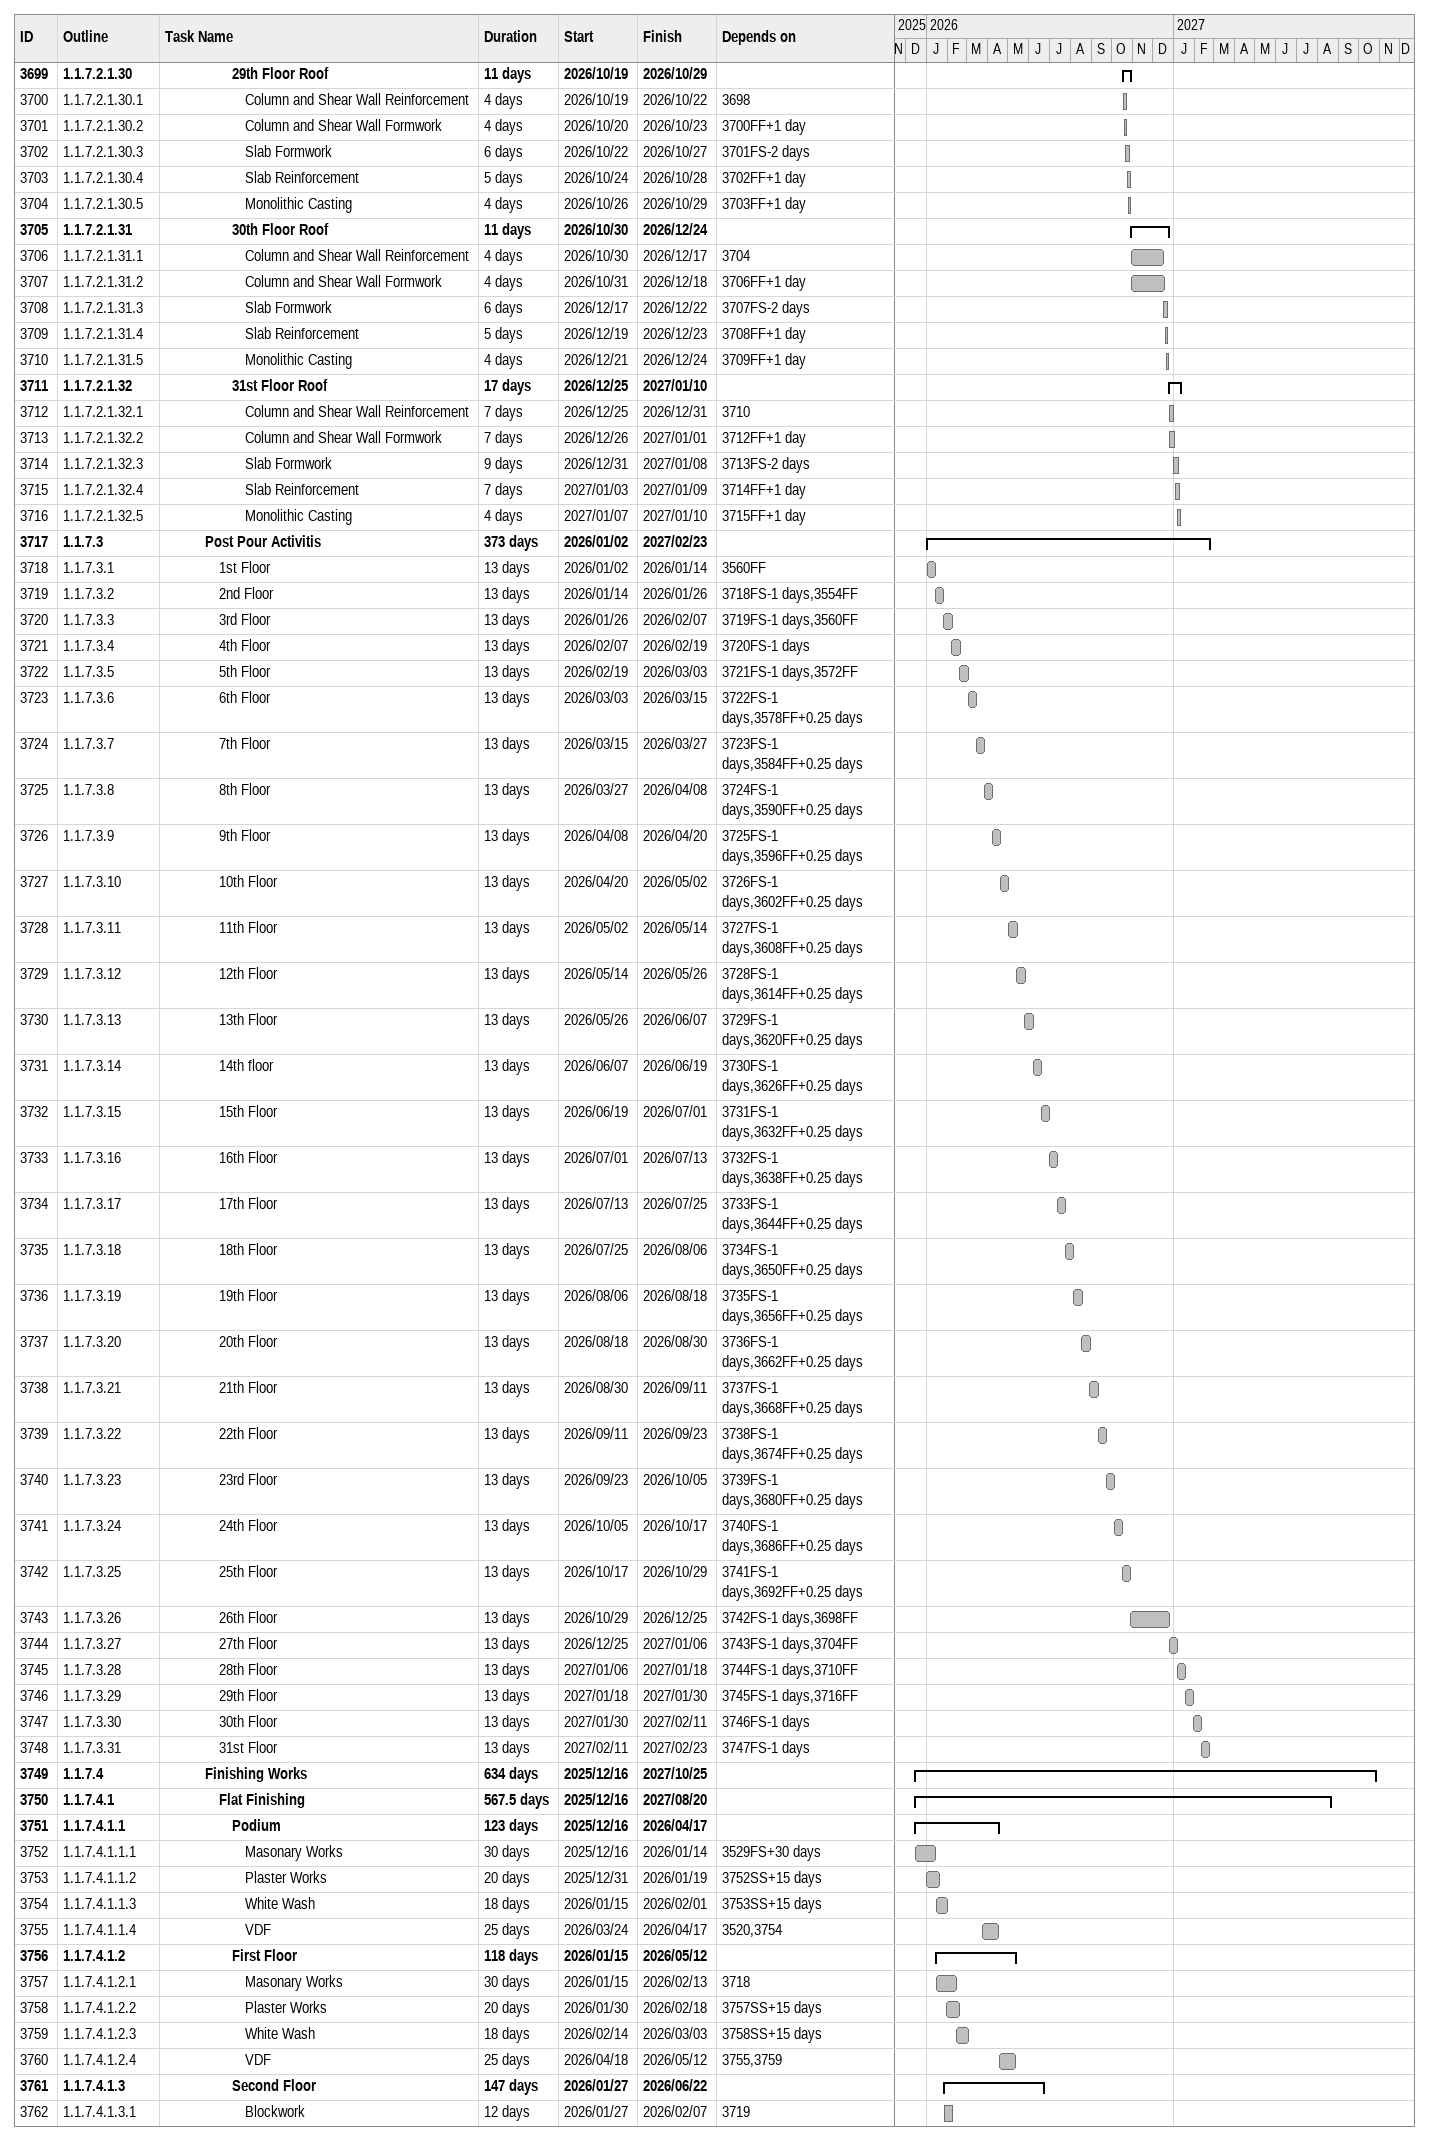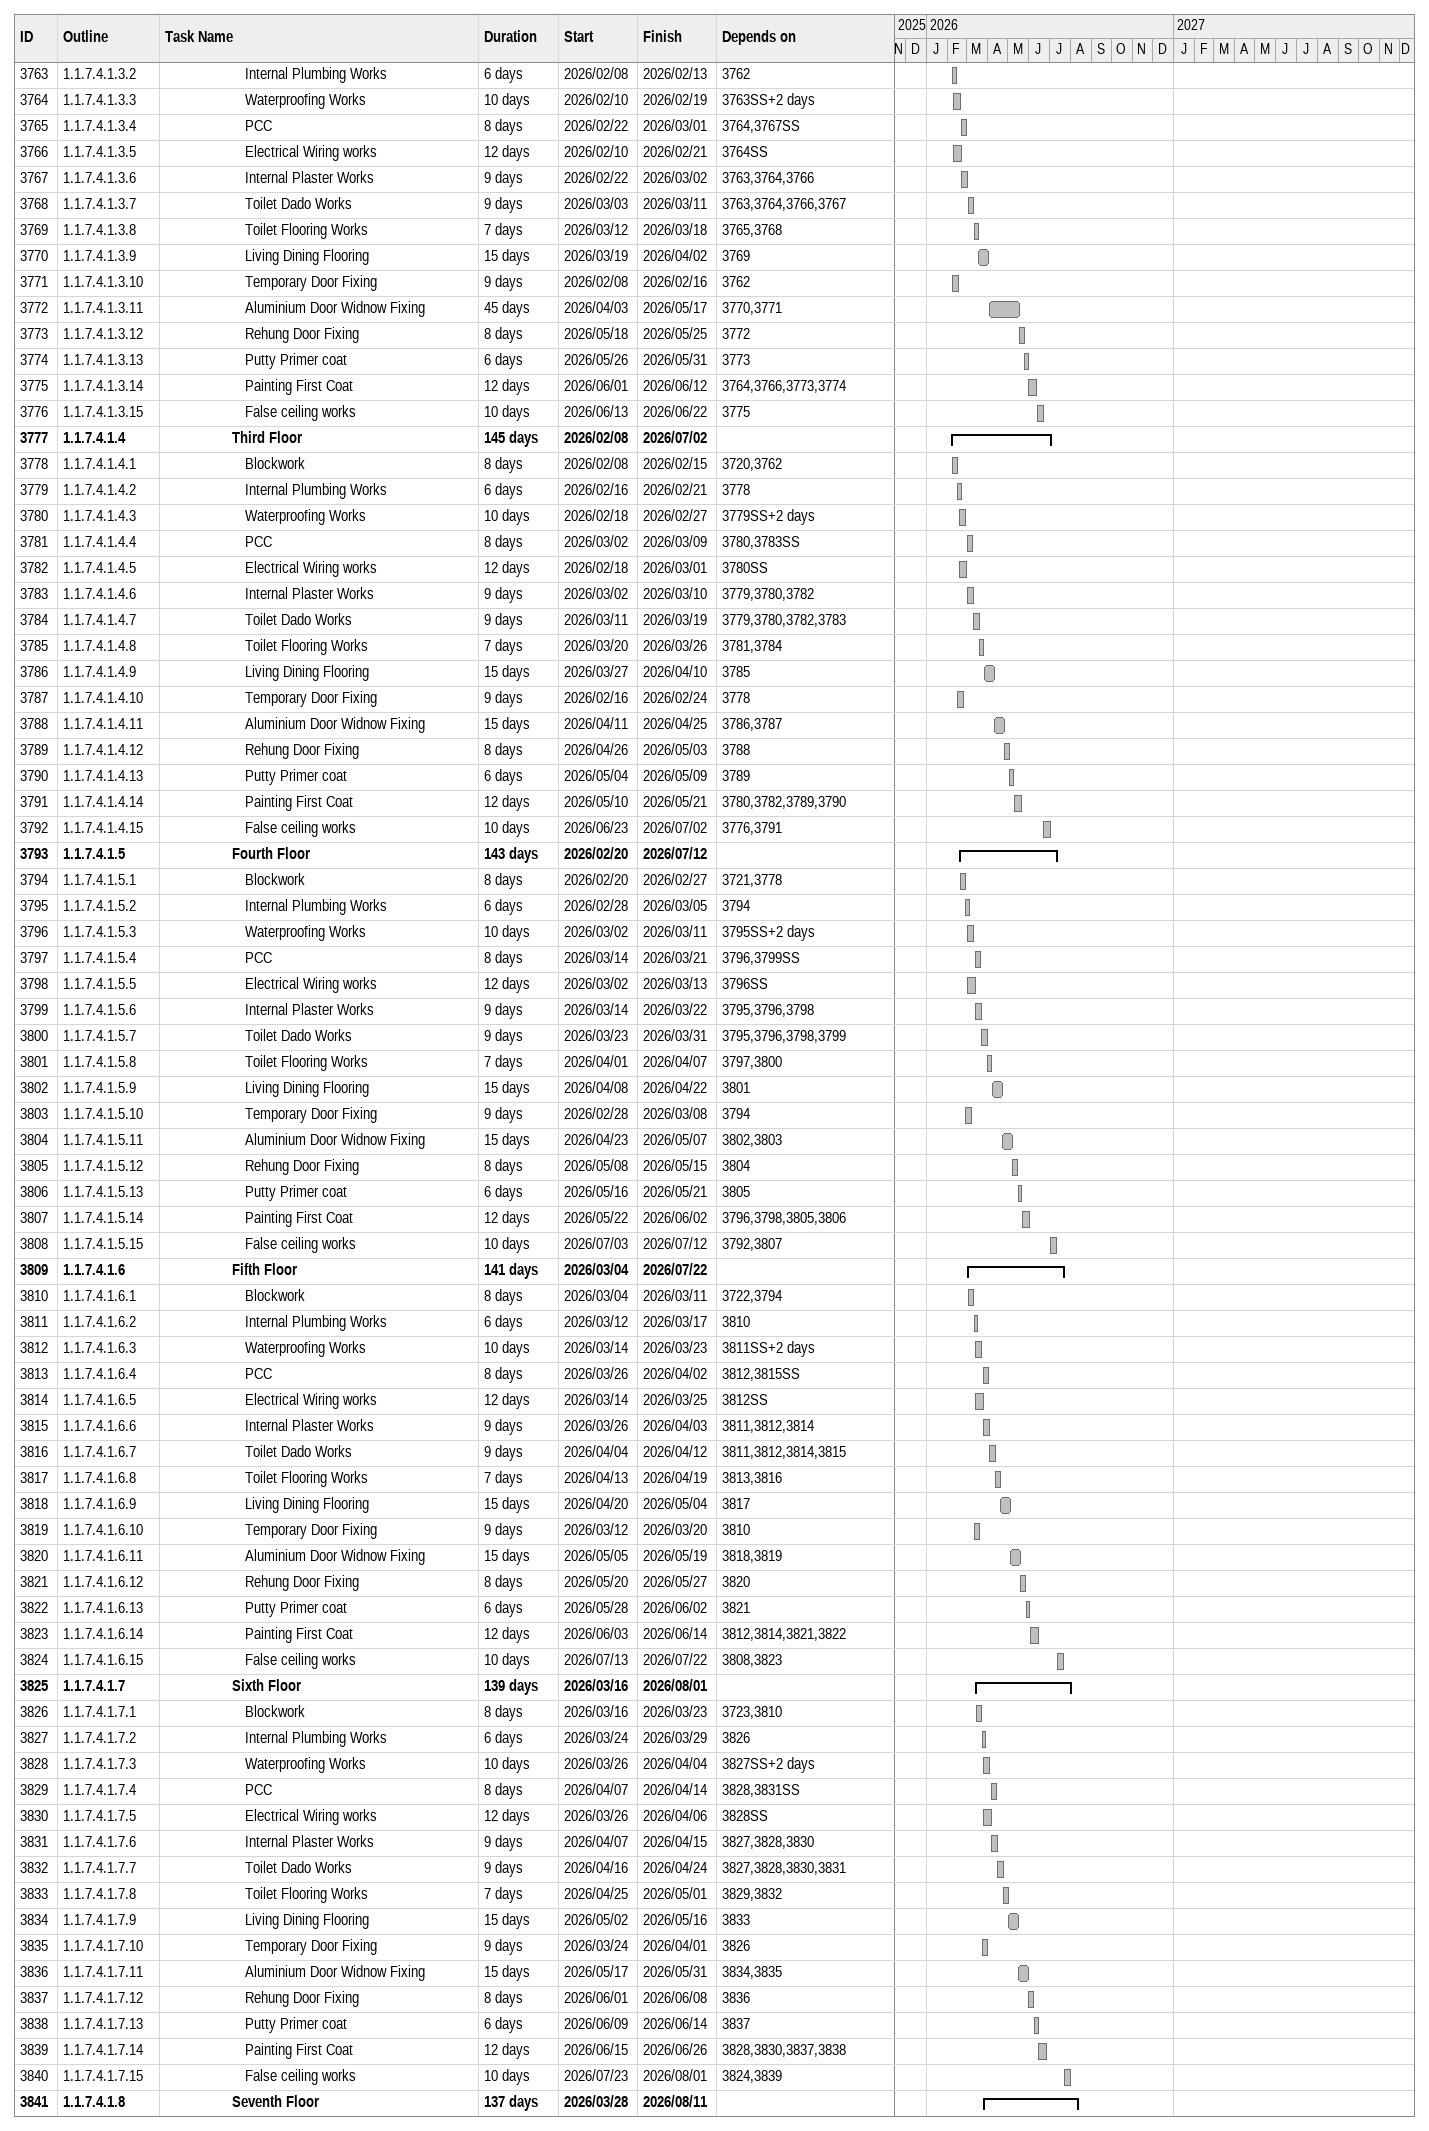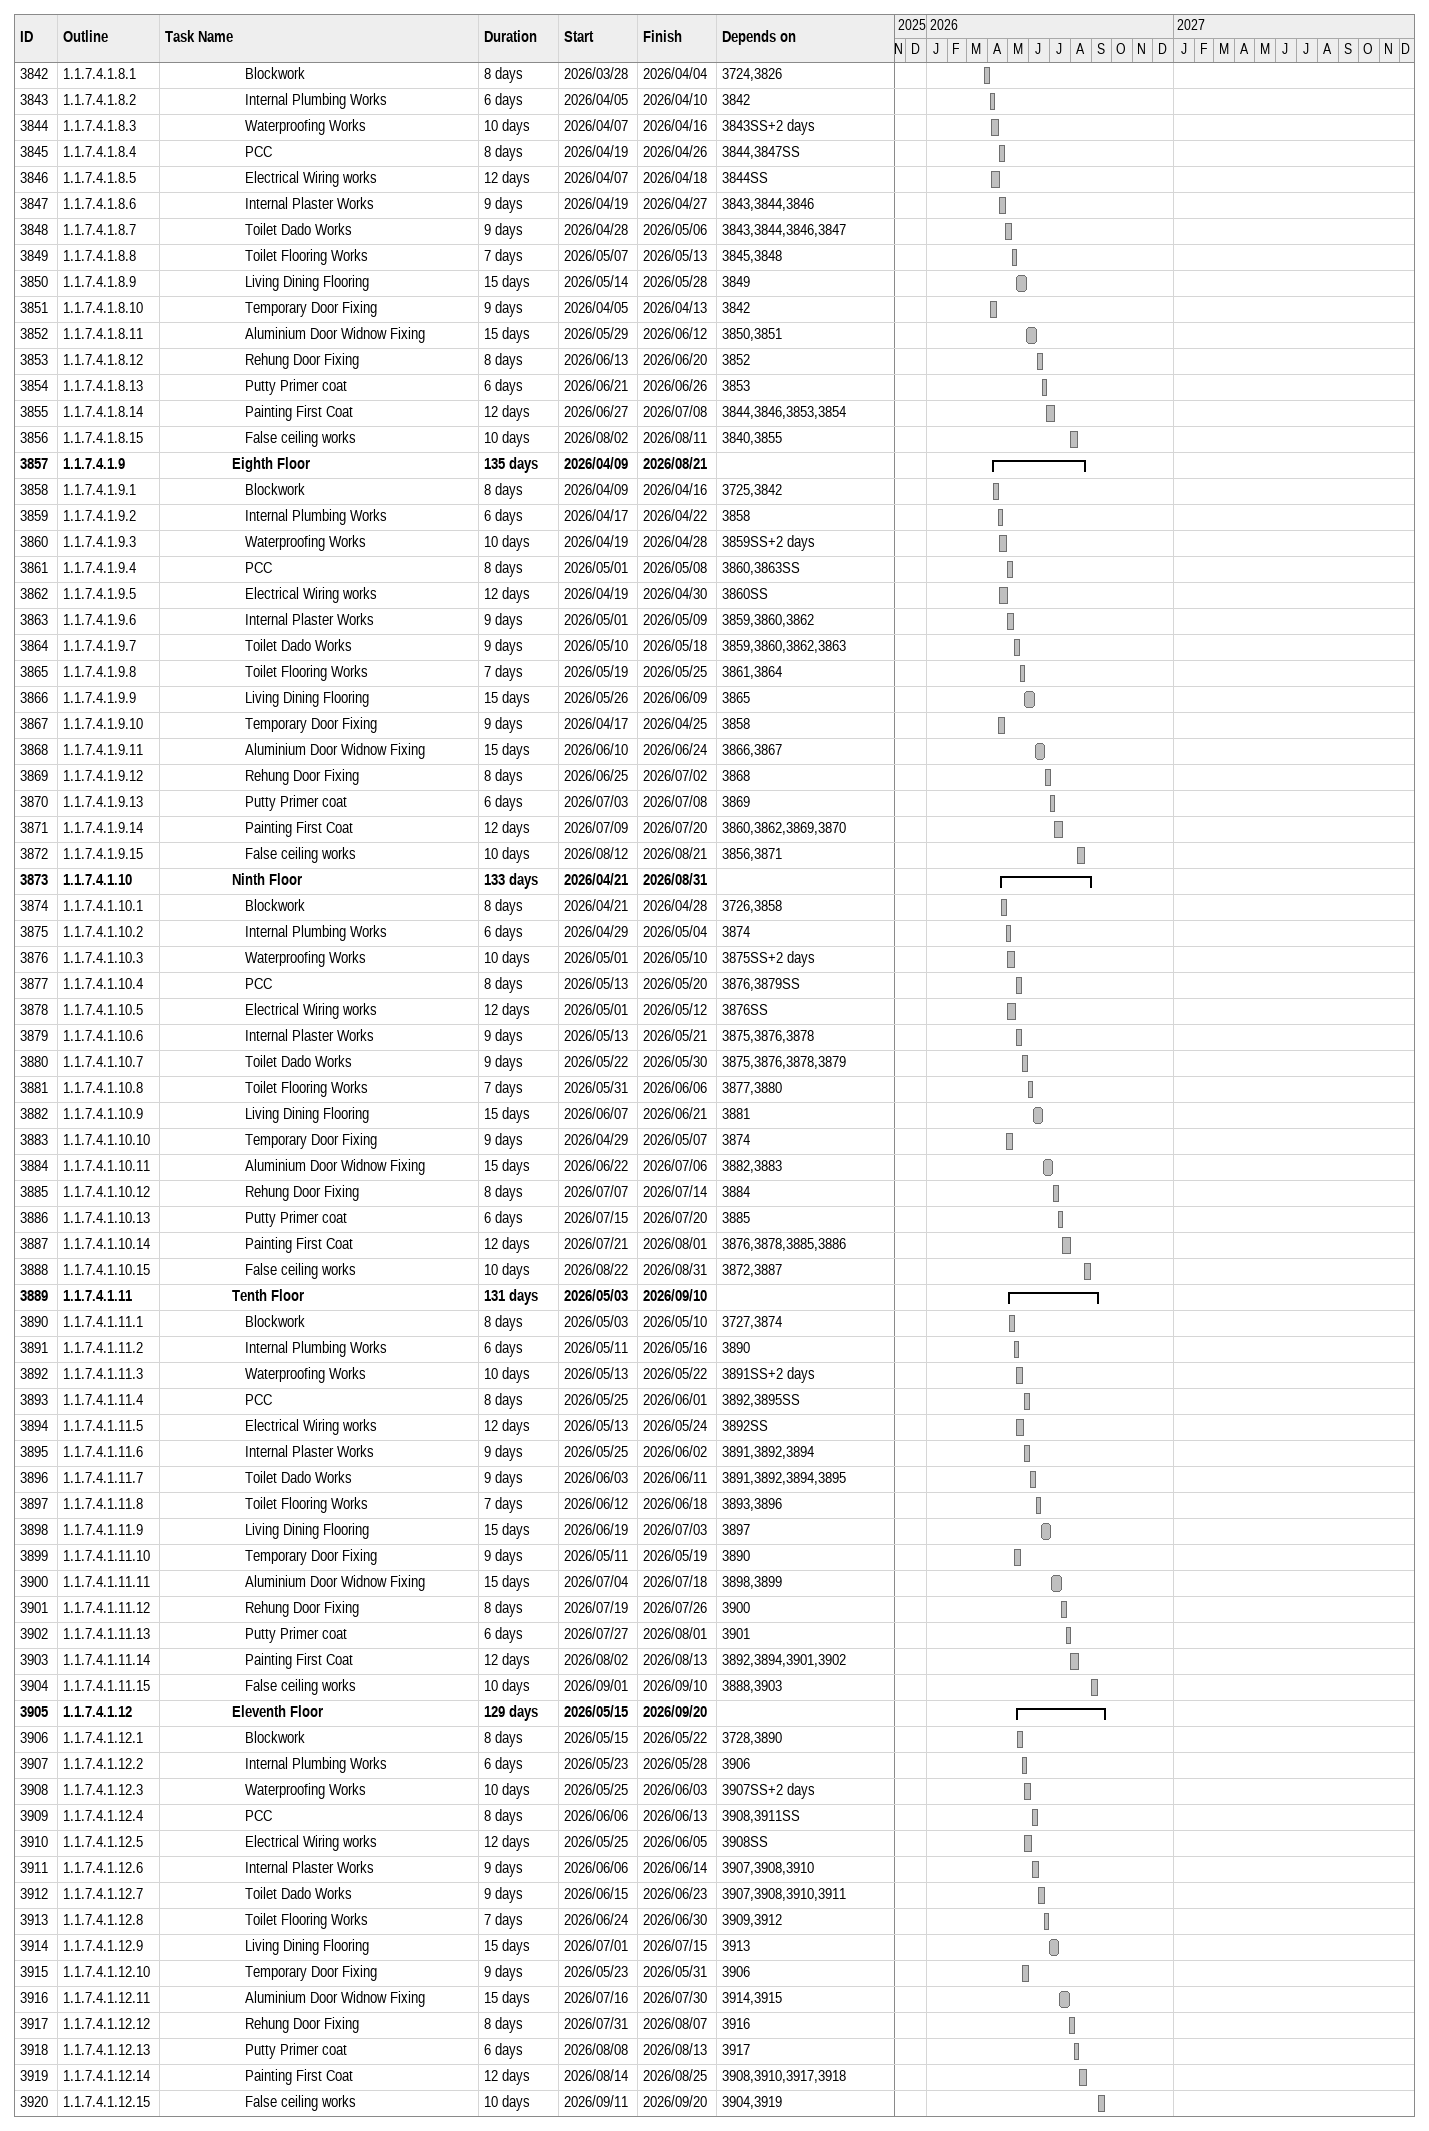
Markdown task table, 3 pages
| ID | WBS | Task | Duration | Start | Finish | Predecessors |
|---|---|---|---|---|---|---|
| 3699 | 1.1.7.2.1.30 | **29th Floor Roof** | 11d | 2026-10-19 | 2026-10-29 |  |
| 3700 | 1.1.7.2.1.30.1 | Column and Shear Wall Reinforcement | 4d | 2026-10-19 | 2026-10-22 | 3698 |
| 3701 | 1.1.7.2.1.30.2 | Column and Shear Wall Formwork | 4d | 2026-10-20 | 2026-10-23 | 3700FF+1d |
| 3702 | 1.1.7.2.1.30.3 | Slab Formwork | 6d | 2026-10-22 | 2026-10-27 | 3701FS-2d |
| 3703 | 1.1.7.2.1.30.4 | Slab Reinforcement | 5d | 2026-10-24 | 2026-10-28 | 3702FF+1d |
| 3704 | 1.1.7.2.1.30.5 | Monolithic Casting | 4d | 2026-10-26 | 2026-10-29 | 3703FF+1d |
| 3705 | 1.1.7.2.1.31 | **30th Floor Roof** | 11d | 2026-10-30 | 2026-12-24 |  |
| 3706 | 1.1.7.2.1.31.1 | Column and Shear Wall Reinforcement | 4d | 2026-10-30 | 2026-12-17 | 3704 |
| 3707 | 1.1.7.2.1.31.2 | Column and Shear Wall Formwork | 4d | 2026-10-31 | 2026-12-18 | 3706FF+1d |
| 3708 | 1.1.7.2.1.31.3 | Slab Formwork | 6d | 2026-12-17 | 2026-12-22 | 3707FS-2d |
| 3709 | 1.1.7.2.1.31.4 | Slab Reinforcement | 5d | 2026-12-19 | 2026-12-23 | 3708FF+1d |
| 3710 | 1.1.7.2.1.31.5 | Monolithic Casting | 4d | 2026-12-21 | 2026-12-24 | 3709FF+1d |
| 3711 | 1.1.7.2.1.32 | **31st Floor Roof** | 17d | 2026-12-25 | 2027-01-10 |  |
| 3712 | 1.1.7.2.1.32.1 | Column and Shear Wall Reinforcement | 7d | 2026-12-25 | 2026-12-31 | 3710 |
| 3713 | 1.1.7.2.1.32.2 | Column and Shear Wall Formwork | 7d | 2026-12-26 | 2027-01-01 | 3712FF+1d |
| 3714 | 1.1.7.2.1.32.3 | Slab Formwork | 9d | 2026-12-31 | 2027-01-08 | 3713FS-2d |
| 3715 | 1.1.7.2.1.32.4 | Slab Reinforcement | 7d | 2027-01-03 | 2027-01-09 | 3714FF+1d |
| 3716 | 1.1.7.2.1.32.5 | Monolithic Casting | 4d | 2027-01-07 | 2027-01-10 | 3715FF+1d |
| 3717 | 1.1.7.3 | **Post Pour Activitis** | 373d | 2026-01-02 | 2027-02-23 |  |
| 3718 | 1.1.7.3.1 | 1st Floor | 13d | 2026-01-02 | 2026-01-14 | 3560FF |
| 3719 | 1.1.7.3.2 | 2nd Floor | 13d | 2026-01-14 | 2026-01-26 | 3718FS-1d, 3554FF |
| 3720 | 1.1.7.3.3 | 3rd Floor | 13d | 2026-01-26 | 2026-02-07 | 3719FS-1d, 3560FF |
| 3721 | 1.1.7.3.4 | 4th Floor | 13d | 2026-02-07 | 2026-02-19 | 3720FS-1d |
| 3722 | 1.1.7.3.5 | 5th Floor | 13d | 2026-02-19 | 2026-03-03 | 3721FS-1d, 3572FF |
| 3723 | 1.1.7.3.6 | 6th Floor | 13d | 2026-03-03 | 2026-03-15 | 3722FS-1d, 3578FF+0.25d |
| 3724 | 1.1.7.3.7 | 7th Floor | 13d | 2026-03-15 | 2026-03-27 | 3723FS-1d, 3584FF+0.25d |
| 3725 | 1.1.7.3.8 | 8th Floor | 13d | 2026-03-27 | 2026-04-08 | 3724FS-1d, 3590FF+0.25d |
| 3726 | 1.1.7.3.9 | 9th Floor | 13d | 2026-04-08 | 2026-04-20 | 3725FS-1d, 3596FF+0.25d |
| 3727 | 1.1.7.3.10 | 10th Floor | 13d | 2026-04-20 | 2026-05-02 | 3726FS-1d, 3602FF+0.25d |
| 3728 | 1.1.7.3.11 | 11th Floor | 13d | 2026-05-02 | 2026-05-14 | 3727FS-1d, 3608FF+0.25d |
| 3729 | 1.1.7.3.12 | 12th Floor | 13d | 2026-05-14 | 2026-05-26 | 3728FS-1d, 3614FF+0.25d |
| 3730 | 1.1.7.3.13 | 13th Floor | 13d | 2026-05-26 | 2026-06-07 | 3729FS-1d, 3620FF+0.25d |
| 3731 | 1.1.7.3.14 | 14th floor | 13d | 2026-06-07 | 2026-06-19 | 3730FS-1d, 3626FF+0.25d |
| 3732 | 1.1.7.3.15 | 15th Floor | 13d | 2026-06-19 | 2026-07-01 | 3731FS-1d, 3632FF+0.25d |
| 3733 | 1.1.7.3.16 | 16th Floor | 13d | 2026-07-01 | 2026-07-13 | 3732FS-1d, 3638FF+0.25d |
| 3734 | 1.1.7.3.17 | 17th Floor | 13d | 2026-07-13 | 2026-07-25 | 3733FS-1d, 3644FF+0.25d |
| 3735 | 1.1.7.3.18 | 18th Floor | 13d | 2026-07-25 | 2026-08-06 | 3734FS-1d, 3650FF+0.25d |
| 3736 | 1.1.7.3.19 | 19th Floor | 13d | 2026-08-06 | 2026-08-18 | 3735FS-1d, 3656FF+0.25d |
| 3737 | 1.1.7.3.20 | 20th Floor | 13d | 2026-08-18 | 2026-08-30 | 3736FS-1d, 3662FF+0.25d |
| 3738 | 1.1.7.3.21 | 21th Floor | 13d | 2026-08-30 | 2026-09-11 | 3737FS-1d, 3668FF+0.25d |
| 3739 | 1.1.7.3.22 | 22th Floor | 13d | 2026-09-11 | 2026-09-23 | 3738FS-1d, 3674FF+0.25d |
| 3740 | 1.1.7.3.23 | 23rd Floor | 13d | 2026-09-23 | 2026-10-05 | 3739FS-1d, 3680FF+0.25d |
| 3741 | 1.1.7.3.24 | 24th Floor | 13d | 2026-10-05 | 2026-10-17 | 3740FS-1d, 3686FF+0.25d |
| 3742 | 1.1.7.3.25 | 25th Floor | 13d | 2026-10-17 | 2026-10-29 | 3741FS-1d, 3692FF+0.25d |
| 3743 | 1.1.7.3.26 | 26th Floor | 13d | 2026-10-29 | 2026-12-25 | 3742FS-1d, 3698FF |
| 3744 | 1.1.7.3.27 | 27th Floor | 13d | 2026-12-25 | 2027-01-06 | 3743FS-1d, 3704FF |
| 3745 | 1.1.7.3.28 | 28th Floor | 13d | 2027-01-06 | 2027-01-18 | 3744FS-1d, 3710FF |
| 3746 | 1.1.7.3.29 | 29th Floor | 13d | 2027-01-18 | 2027-01-30 | 3745FS-1d, 3716FF |
| 3747 | 1.1.7.3.30 | 30th Floor | 13d | 2027-01-30 | 2027-02-11 | 3746FS-1d |
| 3748 | 1.1.7.3.31 | 31st Floor | 13d | 2027-02-11 | 2027-02-23 | 3747FS-1d |
| 3749 | 1.1.7.4 | **Finishing Works** | 634d | 2025-12-16 | 2027-10-25 |  |
| 3750 | 1.1.7.4.1 | **Flat Finishing** | 567.5d | 2025-12-16 | 2027-08-20 |  |
| 3751 | 1.1.7.4.1.1 | **Podium** | 123d | 2025-12-16 | 2026-04-17 |  |
| 3752 | 1.1.7.4.1.1.1 | Masonary Works | 30d | 2025-12-16 | 2026-01-14 | 3529FS+30d |
| 3753 | 1.1.7.4.1.1.2 | Plaster Works | 20d | 2025-12-31 | 2026-01-19 | 3752SS+15d |
| 3754 | 1.1.7.4.1.1.3 | White Wash | 18d | 2026-01-15 | 2026-02-01 | 3753SS+15d |
| 3755 | 1.1.7.4.1.1.4 | VDF | 25d | 2026-03-24 | 2026-04-17 | 3520, 3754 |
| 3756 | 1.1.7.4.1.2 | **First Floor** | 118d | 2026-01-15 | 2026-05-12 |  |
| 3757 | 1.1.7.4.1.2.1 | Masonary Works | 30d | 2026-01-15 | 2026-02-13 | 3718 |
| 3758 | 1.1.7.4.1.2.2 | Plaster Works | 20d | 2026-01-30 | 2026-02-18 | 3757SS+15d |
| 3759 | 1.1.7.4.1.2.3 | White Wash | 18d | 2026-02-14 | 2026-03-03 | 3758SS+15d |
| 3760 | 1.1.7.4.1.2.4 | VDF | 25d | 2026-04-18 | 2026-05-12 | 3755, 3759 |
| 3761 | 1.1.7.4.1.3 | **Second Floor** | 147d | 2026-01-27 | 2026-06-22 |  |
| 3762 | 1.1.7.4.1.3.1 | Blockwork | 12d | 2026-01-27 | 2026-02-07 | 3719 |
| 3763 | 1.1.7.4.1.3.2 | Internal Plumbing Works | 6d | 2026-02-08 | 2026-02-13 | 3762 |
| 3764 | 1.1.7.4.1.3.3 | Waterproofing Works | 10d | 2026-02-10 | 2026-02-19 | 3763SS+2d |
| 3765 | 1.1.7.4.1.3.4 | PCC | 8d | 2026-02-22 | 2026-03-01 | 3764, 3767SS |
| 3766 | 1.1.7.4.1.3.5 | Electrical Wiring works | 12d | 2026-02-10 | 2026-02-21 | 3764SS |
| 3767 | 1.1.7.4.1.3.6 | Internal Plaster Works | 9d | 2026-02-22 | 2026-03-02 | 3763, 3764, 3766 |
| 3768 | 1.1.7.4.1.3.7 | Toilet Dado Works | 9d | 2026-03-03 | 2026-03-11 | 3763, 3764, 3766, 3767 |
| 3769 | 1.1.7.4.1.3.8 | Toilet Flooring Works | 7d | 2026-03-12 | 2026-03-18 | 3765, 3768 |
| 3770 | 1.1.7.4.1.3.9 | Living Dining Flooring | 15d | 2026-03-19 | 2026-04-02 | 3769 |
| 3771 | 1.1.7.4.1.3.10 | Temporary Door Fixing | 9d | 2026-02-08 | 2026-02-16 | 3762 |
| 3772 | 1.1.7.4.1.3.11 | Aluminium Door Widnow Fixing | 45d | 2026-04-03 | 2026-05-17 | 3770, 3771 |
| 3773 | 1.1.7.4.1.3.12 | Rehung Door Fixing | 8d | 2026-05-18 | 2026-05-25 | 3772 |
| 3774 | 1.1.7.4.1.3.13 | Putty Primer coat | 6d | 2026-05-26 | 2026-05-31 | 3773 |
| 3775 | 1.1.7.4.1.3.14 | Painting First Coat | 12d | 2026-06-01 | 2026-06-12 | 3764, 3766, 3773, 3774 |
| 3776 | 1.1.7.4.1.3.15 | False ceiling works | 10d | 2026-06-13 | 2026-06-22 | 3775 |
| 3777 | 1.1.7.4.1.4 | **Third Floor** | 145d | 2026-02-08 | 2026-07-02 |  |
| 3778 | 1.1.7.4.1.4.1 | Blockwork | 8d | 2026-02-08 | 2026-02-15 | 3720, 3762 |
| 3779 | 1.1.7.4.1.4.2 | Internal Plumbing Works | 6d | 2026-02-16 | 2026-02-21 | 3778 |
| 3780 | 1.1.7.4.1.4.3 | Waterproofing Works | 10d | 2026-02-18 | 2026-02-27 | 3779SS+2d |
| 3781 | 1.1.7.4.1.4.4 | PCC | 8d | 2026-03-02 | 2026-03-09 | 3780, 3783SS |
| 3782 | 1.1.7.4.1.4.5 | Electrical Wiring works | 12d | 2026-02-18 | 2026-03-01 | 3780SS |
| 3783 | 1.1.7.4.1.4.6 | Internal Plaster Works | 9d | 2026-03-02 | 2026-03-10 | 3779, 3780, 3782 |
| 3784 | 1.1.7.4.1.4.7 | Toilet Dado Works | 9d | 2026-03-11 | 2026-03-19 | 3779, 3780, 3782, 3783 |
| 3785 | 1.1.7.4.1.4.8 | Toilet Flooring Works | 7d | 2026-03-20 | 2026-03-26 | 3781, 3784 |
| 3786 | 1.1.7.4.1.4.9 | Living Dining Flooring | 15d | 2026-03-27 | 2026-04-10 | 3785 |
| 3787 | 1.1.7.4.1.4.10 | Temporary Door Fixing | 9d | 2026-02-16 | 2026-02-24 | 3778 |
| 3788 | 1.1.7.4.1.4.11 | Aluminium Door Widnow Fixing | 15d | 2026-04-11 | 2026-04-25 | 3786, 3787 |
| 3789 | 1.1.7.4.1.4.12 | Rehung Door Fixing | 8d | 2026-04-26 | 2026-05-03 | 3788 |
| 3790 | 1.1.7.4.1.4.13 | Putty Primer coat | 6d | 2026-05-04 | 2026-05-09 | 3789 |
| 3791 | 1.1.7.4.1.4.14 | Painting First Coat | 12d | 2026-05-10 | 2026-05-21 | 3780, 3782, 3789, 3790 |
| 3792 | 1.1.7.4.1.4.15 | False ceiling works | 10d | 2026-06-23 | 2026-07-02 | 3776, 3791 |
| 3793 | 1.1.7.4.1.5 | **Fourth Floor** | 143d | 2026-02-20 | 2026-07-12 |  |
| 3794 | 1.1.7.4.1.5.1 | Blockwork | 8d | 2026-02-20 | 2026-02-27 | 3721, 3778 |
| 3795 | 1.1.7.4.1.5.2 | Internal Plumbing Works | 6d | 2026-02-28 | 2026-03-05 | 3794 |
| 3796 | 1.1.7.4.1.5.3 | Waterproofing Works | 10d | 2026-03-02 | 2026-03-11 | 3795SS+2d |
| 3797 | 1.1.7.4.1.5.4 | PCC | 8d | 2026-03-14 | 2026-03-21 | 3796, 3799SS |
| 3798 | 1.1.7.4.1.5.5 | Electrical Wiring works | 12d | 2026-03-02 | 2026-03-13 | 3796SS |
| 3799 | 1.1.7.4.1.5.6 | Internal Plaster Works | 9d | 2026-03-14 | 2026-03-22 | 3795, 3796, 3798 |
| 3800 | 1.1.7.4.1.5.7 | Toilet Dado Works | 9d | 2026-03-23 | 2026-03-31 | 3795, 3796, 3798, 3799 |
| 3801 | 1.1.7.4.1.5.8 | Toilet Flooring Works | 7d | 2026-04-01 | 2026-04-07 | 3797, 3800 |
| 3802 | 1.1.7.4.1.5.9 | Living Dining Flooring | 15d | 2026-04-08 | 2026-04-22 | 3801 |
| 3803 | 1.1.7.4.1.5.10 | Temporary Door Fixing | 9d | 2026-02-28 | 2026-03-08 | 3794 |
| 3804 | 1.1.7.4.1.5.11 | Aluminium Door Widnow Fixing | 15d | 2026-04-23 | 2026-05-07 | 3802, 3803 |
| 3805 | 1.1.7.4.1.5.12 | Rehung Door Fixing | 8d | 2026-05-08 | 2026-05-15 | 3804 |
| 3806 | 1.1.7.4.1.5.13 | Putty Primer coat | 6d | 2026-05-16 | 2026-05-21 | 3805 |
| 3807 | 1.1.7.4.1.5.14 | Painting First Coat | 12d | 2026-05-22 | 2026-06-02 | 3796, 3798, 3805, 3806 |
| 3808 | 1.1.7.4.1.5.15 | False ceiling works | 10d | 2026-07-03 | 2026-07-12 | 3792, 3807 |
| 3809 | 1.1.7.4.1.6 | **Fifth Floor** | 141d | 2026-03-04 | 2026-07-22 |  |
| 3810 | 1.1.7.4.1.6.1 | Blockwork | 8d | 2026-03-04 | 2026-03-11 | 3722, 3794 |
| 3811 | 1.1.7.4.1.6.2 | Internal Plumbing Works | 6d | 2026-03-12 | 2026-03-17 | 3810 |
| 3812 | 1.1.7.4.1.6.3 | Waterproofing Works | 10d | 2026-03-14 | 2026-03-23 | 3811SS+2d |
| 3813 | 1.1.7.4.1.6.4 | PCC | 8d | 2026-03-26 | 2026-04-02 | 3812, 3815SS |
| 3814 | 1.1.7.4.1.6.5 | Electrical Wiring works | 12d | 2026-03-14 | 2026-03-25 | 3812SS |
| 3815 | 1.1.7.4.1.6.6 | Internal Plaster Works | 9d | 2026-03-26 | 2026-04-03 | 3811, 3812, 3814 |
| 3816 | 1.1.7.4.1.6.7 | Toilet Dado Works | 9d | 2026-04-04 | 2026-04-12 | 3811, 3812, 3814, 3815 |
| 3817 | 1.1.7.4.1.6.8 | Toilet Flooring Works | 7d | 2026-04-13 | 2026-04-19 | 3813, 3816 |
| 3818 | 1.1.7.4.1.6.9 | Living Dining Flooring | 15d | 2026-04-20 | 2026-05-04 | 3817 |
| 3819 | 1.1.7.4.1.6.10 | Temporary Door Fixing | 9d | 2026-03-12 | 2026-03-20 | 3810 |
| 3820 | 1.1.7.4.1.6.11 | Aluminium Door Widnow Fixing | 15d | 2026-05-05 | 2026-05-19 | 3818, 3819 |
| 3821 | 1.1.7.4.1.6.12 | Rehung Door Fixing | 8d | 2026-05-20 | 2026-05-27 | 3820 |
| 3822 | 1.1.7.4.1.6.13 | Putty Primer coat | 6d | 2026-05-28 | 2026-06-02 | 3821 |
| 3823 | 1.1.7.4.1.6.14 | Painting First Coat | 12d | 2026-06-03 | 2026-06-14 | 3812, 3814, 3821, 3822 |
| 3824 | 1.1.7.4.1.6.15 | False ceiling works | 10d | 2026-07-13 | 2026-07-22 | 3808, 3823 |
| 3825 | 1.1.7.4.1.7 | **Sixth Floor** | 139d | 2026-03-16 | 2026-08-01 |  |
| 3826 | 1.1.7.4.1.7.1 | Blockwork | 8d | 2026-03-16 | 2026-03-23 | 3723, 3810 |
| 3827 | 1.1.7.4.1.7.2 | Internal Plumbing Works | 6d | 2026-03-24 | 2026-03-29 | 3826 |
| 3828 | 1.1.7.4.1.7.3 | Waterproofing Works | 10d | 2026-03-26 | 2026-04-04 | 3827SS+2d |
| 3829 | 1.1.7.4.1.7.4 | PCC | 8d | 2026-04-07 | 2026-04-14 | 3828, 3831SS |
| 3830 | 1.1.7.4.1.7.5 | Electrical Wiring works | 12d | 2026-03-26 | 2026-04-06 | 3828SS |
| 3831 | 1.1.7.4.1.7.6 | Internal Plaster Works | 9d | 2026-04-07 | 2026-04-15 | 3827, 3828, 3830 |
| 3832 | 1.1.7.4.1.7.7 | Toilet Dado Works | 9d | 2026-04-16 | 2026-04-24 | 3827, 3828, 3830, 3831 |
| 3833 | 1.1.7.4.1.7.8 | Toilet Flooring Works | 7d | 2026-04-25 | 2026-05-01 | 3829, 3832 |
| 3834 | 1.1.7.4.1.7.9 | Living Dining Flooring | 15d | 2026-05-02 | 2026-05-16 | 3833 |
| 3835 | 1.1.7.4.1.7.10 | Temporary Door Fixing | 9d | 2026-03-24 | 2026-04-01 | 3826 |
| 3836 | 1.1.7.4.1.7.11 | Aluminium Door Widnow Fixing | 15d | 2026-05-17 | 2026-05-31 | 3834, 3835 |
| 3837 | 1.1.7.4.1.7.12 | Rehung Door Fixing | 8d | 2026-06-01 | 2026-06-08 | 3836 |
| 3838 | 1.1.7.4.1.7.13 | Putty Primer coat | 6d | 2026-06-09 | 2026-06-14 | 3837 |
| 3839 | 1.1.7.4.1.7.14 | Painting First Coat | 12d | 2026-06-15 | 2026-06-26 | 3828, 3830, 3837, 3838 |
| 3840 | 1.1.7.4.1.7.15 | False ceiling works | 10d | 2026-07-23 | 2026-08-01 | 3824, 3839 |
| 3841 | 1.1.7.4.1.8 | **Seventh Floor** | 137d | 2026-03-28 | 2026-08-11 |  |
| 3842 | 1.1.7.4.1.8.1 | Blockwork | 8d | 2026-03-28 | 2026-04-04 | 3724, 3826 |
| 3843 | 1.1.7.4.1.8.2 | Internal Plumbing Works | 6d | 2026-04-05 | 2026-04-10 | 3842 |
| 3844 | 1.1.7.4.1.8.3 | Waterproofing Works | 10d | 2026-04-07 | 2026-04-16 | 3843SS+2d |
| 3845 | 1.1.7.4.1.8.4 | PCC | 8d | 2026-04-19 | 2026-04-26 | 3844, 3847SS |
| 3846 | 1.1.7.4.1.8.5 | Electrical Wiring works | 12d | 2026-04-07 | 2026-04-18 | 3844SS |
| 3847 | 1.1.7.4.1.8.6 | Internal Plaster Works | 9d | 2026-04-19 | 2026-04-27 | 3843, 3844, 3846 |
| 3848 | 1.1.7.4.1.8.7 | Toilet Dado Works | 9d | 2026-04-28 | 2026-05-06 | 3843, 3844, 3846, 3847 |
| 3849 | 1.1.7.4.1.8.8 | Toilet Flooring Works | 7d | 2026-05-07 | 2026-05-13 | 3845, 3848 |
| 3850 | 1.1.7.4.1.8.9 | Living Dining Flooring | 15d | 2026-05-14 | 2026-05-28 | 3849 |
| 3851 | 1.1.7.4.1.8.10 | Temporary Door Fixing | 9d | 2026-04-05 | 2026-04-13 | 3842 |
| 3852 | 1.1.7.4.1.8.11 | Aluminium Door Widnow Fixing | 15d | 2026-05-29 | 2026-06-12 | 3850, 3851 |
| 3853 | 1.1.7.4.1.8.12 | Rehung Door Fixing | 8d | 2026-06-13 | 2026-06-20 | 3852 |
| 3854 | 1.1.7.4.1.8.13 | Putty Primer coat | 6d | 2026-06-21 | 2026-06-26 | 3853 |
| 3855 | 1.1.7.4.1.8.14 | Painting First Coat | 12d | 2026-06-27 | 2026-07-08 | 3844, 3846, 3853, 3854 |
| 3856 | 1.1.7.4.1.8.15 | False ceiling works | 10d | 2026-08-02 | 2026-08-11 | 3840, 3855 |
| 3857 | 1.1.7.4.1.9 | **Eighth Floor** | 135d | 2026-04-09 | 2026-08-21 |  |
| 3858 | 1.1.7.4.1.9.1 | Blockwork | 8d | 2026-04-09 | 2026-04-16 | 3725, 3842 |
| 3859 | 1.1.7.4.1.9.2 | Internal Plumbing Works | 6d | 2026-04-17 | 2026-04-22 | 3858 |
| 3860 | 1.1.7.4.1.9.3 | Waterproofing Works | 10d | 2026-04-19 | 2026-04-28 | 3859SS+2d |
| 3861 | 1.1.7.4.1.9.4 | PCC | 8d | 2026-05-01 | 2026-05-08 | 3860, 3863SS |
| 3862 | 1.1.7.4.1.9.5 | Electrical Wiring works | 12d | 2026-04-19 | 2026-04-30 | 3860SS |
| 3863 | 1.1.7.4.1.9.6 | Internal Plaster Works | 9d | 2026-05-01 | 2026-05-09 | 3859, 3860, 3862 |
| 3864 | 1.1.7.4.1.9.7 | Toilet Dado Works | 9d | 2026-05-10 | 2026-05-18 | 3859, 3860, 3862, 3863 |
| 3865 | 1.1.7.4.1.9.8 | Toilet Flooring Works | 7d | 2026-05-19 | 2026-05-25 | 3861, 3864 |
| 3866 | 1.1.7.4.1.9.9 | Living Dining Flooring | 15d | 2026-05-26 | 2026-06-09 | 3865 |
| 3867 | 1.1.7.4.1.9.10 | Temporary Door Fixing | 9d | 2026-04-17 | 2026-04-25 | 3858 |
| 3868 | 1.1.7.4.1.9.11 | Aluminium Door Widnow Fixing | 15d | 2026-06-10 | 2026-06-24 | 3866, 3867 |
| 3869 | 1.1.7.4.1.9.12 | Rehung Door Fixing | 8d | 2026-06-25 | 2026-07-02 | 3868 |
| 3870 | 1.1.7.4.1.9.13 | Putty Primer coat | 6d | 2026-07-03 | 2026-07-08 | 3869 |
| 3871 | 1.1.7.4.1.9.14 | Painting First Coat | 12d | 2026-07-09 | 2026-07-20 | 3860, 3862, 3869, 3870 |
| 3872 | 1.1.7.4.1.9.15 | False ceiling works | 10d | 2026-08-12 | 2026-08-21 | 3856, 3871 |
| 3873 | 1.1.7.4.1.10 | **Ninth Floor** | 133d | 2026-04-21 | 2026-08-31 |  |
| 3874 | 1.1.7.4.1.10.1 | Blockwork | 8d | 2026-04-21 | 2026-04-28 | 3726, 3858 |
| 3875 | 1.1.7.4.1.10.2 | Internal Plumbing Works | 6d | 2026-04-29 | 2026-05-04 | 3874 |
| 3876 | 1.1.7.4.1.10.3 | Waterproofing Works | 10d | 2026-05-01 | 2026-05-10 | 3875SS+2d |
| 3877 | 1.1.7.4.1.10.4 | PCC | 8d | 2026-05-13 | 2026-05-20 | 3876, 3879SS |
| 3878 | 1.1.7.4.1.10.5 | Electrical Wiring works | 12d | 2026-05-01 | 2026-05-12 | 3876SS |
| 3879 | 1.1.7.4.1.10.6 | Internal Plaster Works | 9d | 2026-05-13 | 2026-05-21 | 3875, 3876, 3878 |
| 3880 | 1.1.7.4.1.10.7 | Toilet Dado Works | 9d | 2026-05-22 | 2026-05-30 | 3875, 3876, 3878, 3879 |
| 3881 | 1.1.7.4.1.10.8 | Toilet Flooring Works | 7d | 2026-05-31 | 2026-06-06 | 3877, 3880 |
| 3882 | 1.1.7.4.1.10.9 | Living Dining Flooring | 15d | 2026-06-07 | 2026-06-21 | 3881 |
| 3883 | 1.1.7.4.1.10.10 | Temporary Door Fixing | 9d | 2026-04-29 | 2026-05-07 | 3874 |
| 3884 | 1.1.7.4.1.10.11 | Aluminium Door Widnow Fixing | 15d | 2026-06-22 | 2026-07-06 | 3882, 3883 |
| 3885 | 1.1.7.4.1.10.12 | Rehung Door Fixing | 8d | 2026-07-07 | 2026-07-14 | 3884 |
| 3886 | 1.1.7.4.1.10.13 | Putty Primer coat | 6d | 2026-07-15 | 2026-07-20 | 3885 |
| 3887 | 1.1.7.4.1.10.14 | Painting First Coat | 12d | 2026-07-21 | 2026-08-01 | 3876, 3878, 3885, 3886 |
| 3888 | 1.1.7.4.1.10.15 | False ceiling works | 10d | 2026-08-22 | 2026-08-31 | 3872, 3887 |
| 3889 | 1.1.7.4.1.11 | **Tenth Floor** | 131d | 2026-05-03 | 2026-09-10 |  |
| 3890 | 1.1.7.4.1.11.1 | Blockwork | 8d | 2026-05-03 | 2026-05-10 | 3727, 3874 |
| 3891 | 1.1.7.4.1.11.2 | Internal Plumbing Works | 6d | 2026-05-11 | 2026-05-16 | 3890 |
| 3892 | 1.1.7.4.1.11.3 | Waterproofing Works | 10d | 2026-05-13 | 2026-05-22 | 3891SS+2d |
| 3893 | 1.1.7.4.1.11.4 | PCC | 8d | 2026-05-25 | 2026-06-01 | 3892, 3895SS |
| 3894 | 1.1.7.4.1.11.5 | Electrical Wiring works | 12d | 2026-05-13 | 2026-05-24 | 3892SS |
| 3895 | 1.1.7.4.1.11.6 | Internal Plaster Works | 9d | 2026-05-25 | 2026-06-02 | 3891, 3892, 3894 |
| 3896 | 1.1.7.4.1.11.7 | Toilet Dado Works | 9d | 2026-06-03 | 2026-06-11 | 3891, 3892, 3894, 3895 |
| 3897 | 1.1.7.4.1.11.8 | Toilet Flooring Works | 7d | 2026-06-12 | 2026-06-18 | 3893, 3896 |
| 3898 | 1.1.7.4.1.11.9 | Living Dining Flooring | 15d | 2026-06-19 | 2026-07-03 | 3897 |
| 3899 | 1.1.7.4.1.11.10 | Temporary Door Fixing | 9d | 2026-05-11 | 2026-05-19 | 3890 |
| 3900 | 1.1.7.4.1.11.11 | Aluminium Door Widnow Fixing | 15d | 2026-07-04 | 2026-07-18 | 3898, 3899 |
| 3901 | 1.1.7.4.1.11.12 | Rehung Door Fixing | 8d | 2026-07-19 | 2026-07-26 | 3900 |
| 3902 | 1.1.7.4.1.11.13 | Putty Primer coat | 6d | 2026-07-27 | 2026-08-01 | 3901 |
| 3903 | 1.1.7.4.1.11.14 | Painting First Coat | 12d | 2026-08-02 | 2026-08-13 | 3892, 3894, 3901, 3902 |
| 3904 | 1.1.7.4.1.11.15 | False ceiling works | 10d | 2026-09-01 | 2026-09-10 | 3888, 3903 |
| 3905 | 1.1.7.4.1.12 | **Eleventh Floor** | 129d | 2026-05-15 | 2026-09-20 |  |
| 3906 | 1.1.7.4.1.12.1 | Blockwork | 8d | 2026-05-15 | 2026-05-22 | 3728, 3890 |
| 3907 | 1.1.7.4.1.12.2 | Internal Plumbing Works | 6d | 2026-05-23 | 2026-05-28 | 3906 |
| 3908 | 1.1.7.4.1.12.3 | Waterproofing Works | 10d | 2026-05-25 | 2026-06-03 | 3907SS+2d |
| 3909 | 1.1.7.4.1.12.4 | PCC | 8d | 2026-06-06 | 2026-06-13 | 3908, 3911SS |
| 3910 | 1.1.7.4.1.12.5 | Electrical Wiring works | 12d | 2026-05-25 | 2026-06-05 | 3908SS |
| 3911 | 1.1.7.4.1.12.6 | Internal Plaster Works | 9d | 2026-06-06 | 2026-06-14 | 3907, 3908, 3910 |
| 3912 | 1.1.7.4.1.12.7 | Toilet Dado Works | 9d | 2026-06-15 | 2026-06-23 | 3907, 3908, 3910, 3911 |
| 3913 | 1.1.7.4.1.12.8 | Toilet Flooring Works | 7d | 2026-06-24 | 2026-06-30 | 3909, 3912 |
| 3914 | 1.1.7.4.1.12.9 | Living Dining Flooring | 15d | 2026-07-01 | 2026-07-15 | 3913 |
| 3915 | 1.1.7.4.1.12.10 | Temporary Door Fixing | 9d | 2026-05-23 | 2026-05-31 | 3906 |
| 3916 | 1.1.7.4.1.12.11 | Aluminium Door Widnow Fixing | 15d | 2026-07-16 | 2026-07-30 | 3914, 3915 |
| 3917 | 1.1.7.4.1.12.12 | Rehung Door Fixing | 8d | 2026-07-31 | 2026-08-07 | 3916 |
| 3918 | 1.1.7.4.1.12.13 | Putty Primer coat | 6d | 2026-08-08 | 2026-08-13 | 3917 |
| 3919 | 1.1.7.4.1.12.14 | Painting First Coat | 12d | 2026-08-14 | 2026-08-25 | 3908, 3910, 3917, 3918 |
| 3920 | 1.1.7.4.1.12.15 | False ceiling works | 10d | 2026-09-11 | 2026-09-20 | 3904, 3919 |
